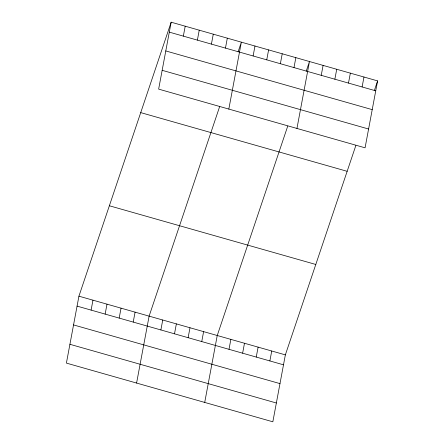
<?xml version="1.0" encoding="UTF-8"?>
<svg xmlns="http://www.w3.org/2000/svg" width="444" height="444" viewBox="0 0 444 444"><rect width="100%" height="100%" fill="white"/><g stroke="black" fill="none" stroke-linecap="round" stroke-linejoin="round"><path stroke-width="0.67" d="M171.162 22.2L158.641 89.122L365.073 147.819L377.6 80.897L171.162 22.2L78.927 296.181L66.4 363.103L272.838 421.8L285.359 354.878L355.855 145.482M91.103 310.106L92.963 300.172M105.139 314.097L106.998 304.162M119.181 318.087L121.04 308.153M183.344 36.125L185.204 26.19M133.217 322.078L135.076 312.149M197.38 40.115L199.239 30.181M136.591 383.061L149.112 316.139L219.608 106.738M211.416 44.106L213.275 34.177M160.878 329.948L162.737 320.013M225.458 48.096L227.317 38.167M174.503 333.821L176.362 323.887M228.827 109.08L241.353 42.158L238.089 51.843M188.128 337.695L189.988 327.761M253.119 55.966L254.978 46.032M201.754 341.569L203.613 331.635M266.744 59.84L268.603 49.906M204.712 402.431L217.238 335.509L287.734 126.107M280.369 63.714L282.223 53.78M229.004 349.317L230.863 339.383M293.989 67.588L295.848 57.653M242.629 353.191L244.483 343.256M296.953 128.449L309.474 61.527L306.216 71.218M256.249 357.065L258.108 347.13M321.24 75.336L323.099 65.401M269.874 360.939L271.734 351.004M334.865 79.21L336.724 69.275M348.49 83.084L350.349 73.149M362.115 86.957L363.975 77.023M374.336 90.587L377.6 80.897M169.303 32.135L375.741 90.831M165.784 50.938L372.222 109.64M162.16 70.313L368.592 129.015M140.726 112.615L347.158 171.312M109.363 205.766L315.801 264.469M78.927 296.181L285.359 354.878M77.067 306.11L283.5 364.813M73.549 324.919L279.981 383.616M69.919 344.294L276.357 402.997"/></g></svg>
